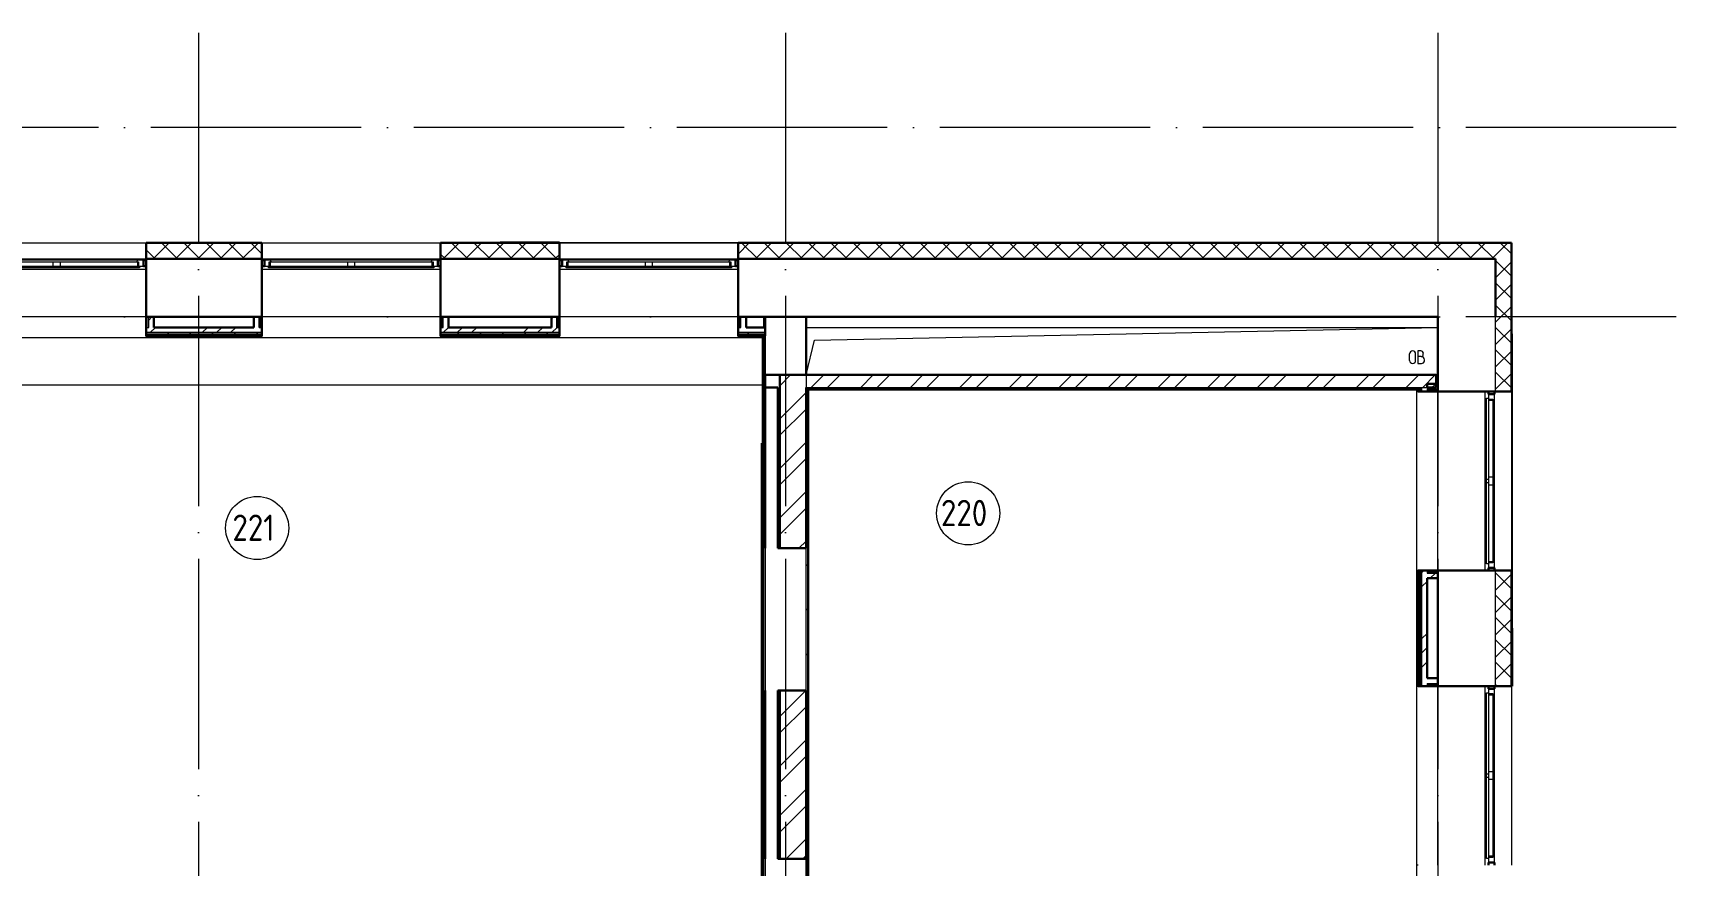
# Model space of a CAD drawing. Header units: millimetres. Extents: x -88595 to 880822, y -1054509 to -148035.
# Drawn here: x 319608 to 335231, y -273262 to -265352 of the extents above; entities that cross this region are included whole.
import ezdxf

# ---------------------------------------------------------------- set-up
doc = ezdxf.new("R2010")
doc.units = ezdxf.units.MM
doc.linetypes.add('ADSK_Линия сетки', pattern=[25, 20, -2.5, 0, -2.5])
for name, color, linetype, lineweight in [('_ Окна', 7, 'Continuous', 30), ('Марки помещений', 7, 'Continuous', 20), ('Оборудование', 7, 'Continuous', 18), ('Ограждение', 7, 'Continuous', 9), ('Окна', 7, 'Continuous', 9), ('Оси', 7, 'Continuous', 9), ('Перекрытие', 7, 'Continuous', 18), ('Стены внутренние', 7, 'Continuous', 18), ('Стены наружные', 7, 'Continuous', 18), ('Стены штриховка', 7, 'Continuous', 9)]:
    doc.layers.add(name, color=color, linetype=linetype, lineweight=lineweight)
doc.styles.add('GOST Common_2', font='GOST_Common.ttf', dxfattribs={"width": 0.9, "height": 350})

# ---------------------------------------------------------------- blocks, each defined once
blk = doc.blocks.new('2 этаж')
at = {"lineweight": 18}
for p, q in [((356293, 659657), (362298, 659657)), ((356374, 659534), (362298, 659657)), ((356293, 659207), (356374, 659534)), ((362030, 659342), (362030, 659405)), ((362088, 659342), (362088, 659405)), ((362138, 659434), (362108, 659434)), ((362108, 659434), (362108, 659314)), ((362141, 659380), (362108, 659380)), ((362108, 659314), (362144, 659314)), ((362161, 659400), (362161, 659410)), ((362171, 659340), (362171, 659350))]:
    blk.add_line(p, q, dxfattribs=at)
for centre, radius, start, end in [((362059, 659405), 28.7, 0, 180), ((362059, 659342), 28.7, 180, 0), ((362138, 659410), 23.3, 0, 90), ((362141, 659400), 20, 270, 0), ((362141, 659350), 30, 0, 90), ((362144, 659340), 26.7, 270, 0)]:
    blk.add_arc(centre, radius, start, end, dxfattribs=at)
at = {"layer": '_ Окна', "lineweight": 18}
for p, q in [((349933, 660297), (349929, 660280)), ((349993, 660297), (349933, 660297)), ((349935, 660280), (349947, 660280)), ((349947, 660280), (349947, 660239)), ((349955, 660239), (349993, 660239)), ((349993, 660239), (349993, 660297)), ((351202, 660297), (351143, 660297)), ((351143, 660297), (351143, 660239)), ((351143, 660239), (351181, 660239)), ((351189, 660239), (351189, 660280)), ((351189, 660280), (351201, 660280)), ((351207, 660280), (351202, 660297)), ((352733, 660297), (352729, 660280)), ((352793, 660297), (352733, 660297)), ((352735, 660280), (352747, 660280)), ((352747, 660280), (352747, 660239)), ((352755, 660239), (352793, 660239)), ((352793, 660239), (352793, 660297)), ((354032, 660297), (353973, 660297)), ((353973, 660297), (353973, 660239)), ((353973, 660239), (354011, 660239)), ((354019, 660239), (354019, 660280)), ((354019, 660280), (354031, 660280)), ((354037, 660280), (354032, 660297)), ((355563, 660297), (355559, 660280)), ((355623, 660297), (355563, 660297)), ((355565, 660280), (355577, 660280)), ((355577, 660280), (355577, 660239)), ((355585, 660239), (355623, 660239)), ((355623, 660239), (355623, 660297)), ((362838, 659022), (362780, 659022)), ((362780, 659022), (362780, 658984)), ((362780, 658976), (362821, 658976)), ((362821, 658976), (362821, 658964)), ((362838, 658962), (362838, 659022)), ((362821, 658958), (362838, 658962)), ((362821, 657418), (362780, 657418)), ((362780, 657410), (362780, 657372)), ((362838, 657431), (362821, 657436)), ((362821, 657430), (362821, 657418)), ((362838, 657372), (362838, 657431)), ((362780, 657372), (362838, 657372)), ((362838, 656222), (362780, 656222)), ((362780, 656222), (362780, 656184)), ((362780, 656176), (362821, 656176)), ((362821, 656176), (362821, 656164)), ((362821, 656158), (362838, 656162)), ((362838, 656162), (362838, 656222)), ((362821, 654618), (362780, 654618)), ((362780, 654610), (362780, 654572)), ((362838, 654631), (362821, 654636)), ((362821, 654630), (362821, 654618)), ((362838, 654572), (362838, 654631)), ((362780, 654572), (362838, 654572))]:
    blk.add_line(p, q, dxfattribs=at)
at = {"layer": '_ Окна'}
for p, q in [((350018, 660297), (349993, 660297)), ((349993, 660297), (349993, 660239)), ((349993, 660239), (350018, 660239)), ((351143, 660297), (351118, 660297)), ((351118, 660239), (351143, 660239)), ((351143, 660239), (351143, 660297)), ((352818, 660297), (352793, 660297)), ((352793, 660297), (352793, 660239)), ((352793, 660239), (352818, 660239)), ((353973, 660297), (353948, 660297)), ((353948, 660239), (353973, 660239)), ((353973, 660239), (353973, 660297)), ((355648, 660297), (355623, 660297)), ((355623, 660297), (355623, 660239)), ((355623, 660239), (355648, 660239)), ((362780, 659047), (362780, 659022)), ((362780, 659022), (362838, 659022)), ((362838, 659022), (362838, 659047)), ((362780, 657372), (362780, 657347)), ((362838, 657372), (362780, 657372)), ((362838, 657347), (362838, 657372)), ((362780, 656247), (362780, 656222)), ((362780, 656222), (362838, 656222)), ((362838, 656222), (362838, 656247)), ((362780, 654572), (362780, 654547)), ((362838, 654572), (362780, 654572)), ((362838, 654547), (362838, 654572))]:
    blk.add_line(p, q, dxfattribs=at)
at = {"layer": 'Марки помещений'}
for centre in [(357834, 657890), (351074, 657750)]:
    blk.add_circle(centre, 300, dxfattribs=at)
at = {"layer": 'Ограждение'}
for p, q in [((350018, 660207), (348318, 660207)), ((352818, 660207), (351118, 660207)), ((355648, 660207), (353948, 660207)), ((350018, 659757), (348318, 659757)), ((352818, 659757), (351118, 659757)), ((355648, 659757), (353948, 659757)), ((355888, 659757), (355888, 659657)), ((355883, 659557), (348277, 659557)), ((355883, 659557), (348277, 659557)), ((350018, 659557), (348318, 659557)), ((350018, 659572), (350018, 659557)), ((351118, 659557), (351118, 659572)), ((352818, 659557), (351118, 659557)), ((352818, 659572), (352818, 659557)), ((353948, 659557), (353948, 659572)), ((355648, 659557), (353948, 659557)), ((355648, 659572), (355648, 659557)), ((362283, 659132), (362298, 659132)), ((355883, 659107), (348278, 659107)), ((355878, 659107), (355878, 658557)), ((356313, 659067), (356318, 659062)), ((356318, 659062), (362098, 659062)), ((356318, 653357), (356318, 659062)), ((362098, 651372), (362098, 659067)), ((362098, 659047), (362113, 659047)), ((362098, 657347), (362098, 659047)), ((362298, 657347), (362298, 659047)), ((362748, 657347), (362748, 659047)), ((362113, 657347), (362098, 657347)), ((362098, 656247), (362113, 656247)), ((362098, 654547), (362098, 656247)), ((362298, 654547), (362298, 656247)), ((362748, 654547), (362748, 656247)), ((362113, 654547), (362098, 654547))]:
    blk.add_line(p, q, dxfattribs=at)
at = {"layer": 'Окна'}
for p, q in [((348381, 660239), (349153, 660239)), ((349153, 660222), (348381, 660222)), ((348401, 660280), (349133, 660280)), ((349933, 660297), (348402, 660297)), ((349133, 660280), (349203, 660280)), ((349133, 660280), (349133, 660239)), ((349153, 660239), (349183, 660239)), ((349153, 660239), (349153, 660222)), ((349183, 660222), (349153, 660222)), ((349183, 660239), (349955, 660239)), ((349183, 660222), (349183, 660239)), ((349955, 660222), (349183, 660222)), ((349203, 660280), (349935, 660280)), ((349203, 660239), (349203, 660280)), ((349935, 660280), (349935, 660239)), ((349955, 660239), (349955, 660222)), ((351181, 660239), (351953, 660239)), ((351181, 660222), (351181, 660239)), ((351953, 660222), (351181, 660222)), ((351201, 660280), (351933, 660280)), ((351201, 660239), (351201, 660280)), ((352733, 660297), (351202, 660297)), ((351933, 660280), (352003, 660280)), ((351933, 660280), (351933, 660239)), ((351953, 660239), (351983, 660239)), ((351953, 660239), (351953, 660222)), ((351983, 660222), (351953, 660222)), ((351983, 660239), (352755, 660239)), ((351983, 660222), (351983, 660239)), ((352755, 660222), (351983, 660222)), ((352003, 660280), (352735, 660280)), ((352003, 660239), (352003, 660280)), ((352735, 660280), (352735, 660239)), ((352755, 660239), (352755, 660222)), ((354011, 660239), (354783, 660239)), ((354011, 660222), (354011, 660239)), ((354783, 660222), (354011, 660222)), ((354031, 660280), (354763, 660280)), ((354031, 660239), (354031, 660280)), ((355563, 660297), (354032, 660297)), ((354763, 660280), (354833, 660280)), ((354763, 660280), (354763, 660239)), ((354783, 660239), (354813, 660239)), ((354783, 660239), (354783, 660222)), ((354813, 660222), (354783, 660222)), ((354813, 660239), (355585, 660239)), ((354813, 660222), (354813, 660239)), ((355585, 660222), (354813, 660222)), ((354833, 660280), (355565, 660280)), ((354833, 660239), (354833, 660280)), ((355565, 660280), (355565, 660239)), ((355585, 660239), (355585, 660222)), ((362763, 658984), (362780, 658984)), ((362763, 658212), (362763, 658984)), ((362780, 658984), (362780, 658212)), ((362780, 658964), (362821, 658964)), ((362821, 658964), (362821, 658232)), ((362838, 657431), (362838, 658962)), ((362763, 658182), (362763, 658212)), ((362780, 658212), (362763, 658212)), ((362821, 658232), (362780, 658232)), ((362780, 658212), (362780, 658182)), ((362821, 658232), (362821, 658162)), ((362763, 658182), (362780, 658182)), ((362763, 657410), (362763, 658182)), ((362780, 658182), (362780, 657410)), ((362780, 658162), (362821, 658162)), ((362821, 658162), (362821, 657430)), ((362780, 657410), (362763, 657410)), ((362821, 657430), (362780, 657430)), ((362763, 656184), (362780, 656184)), ((362763, 655412), (362763, 656184)), ((362780, 656184), (362780, 655412)), ((362780, 656164), (362821, 656164)), ((362821, 656164), (362821, 655432)), ((362838, 654631), (362838, 656162)), ((362763, 655382), (362763, 655412)), ((362780, 655412), (362763, 655412)), ((362763, 655382), (362780, 655382)), ((362763, 654610), (362763, 655382)), ((362821, 655432), (362780, 655432)), ((362780, 655412), (362780, 655382)), ((362780, 655382), (362780, 654610)), ((362821, 655432), (362821, 655362)), ((362780, 655362), (362821, 655362)), ((362821, 655362), (362821, 654630)), ((362780, 654610), (362763, 654610)), ((362821, 654630), (362780, 654630))]:
    blk.add_line(p, q, dxfattribs=at)
at = {"layer": 'Оси', "linetype": 'ADSK_Линия сетки', "ltscale": 100}
for p, q in [((350518, 662457), (350518, 631330)), ((356098, 662457), (356098, 631330)), ((362298, 662457), (362298, 631330)), ((364565, 661557), (287587, 661557)), ((364565, 659757), (287587, 659757))]:
    blk.add_line(p, q, dxfattribs=at)
at = {"layer": 'Перекрытие', "color": 49, "ltscale": 100, "true_color": 0x464646}
blk.add_line((356293, 659657), (362298, 659657), dxfattribs=at)
at = {"layer": 'Стены внутренние'}
for p, q in [((348318, 660459), (350018, 660459)), ((351118, 660459), (352818, 660459)), ((353948, 660459), (355648, 660459)), ((348318, 660307), (350018, 660307)), ((351118, 660307), (352818, 660307)), ((353948, 660307), (355648, 660307)), ((362848, 659047), (362848, 659757)), ((355903, 659577), (355903, 659207)), ((363000, 659047), (363000, 657347)), ((355903, 657557), (355903, 656207)), ((356293, 656207), (356293, 657557)), ((362848, 656247), (362848, 657347)), ((363000, 656247), (363000, 654547)), ((355903, 654607), (355903, 653347)), ((356293, 651847), (356293, 654607))]:
    blk.add_line(p, q, dxfattribs=at)
at = {"layer": 'Стены внутренние', "lineweight": 30}
for p, q in [((351118, 660459), (350018, 660459)), ((350018, 660459), (350018, 660307)), ((351118, 660307), (351118, 660459)), ((353948, 660459), (352818, 660459)), ((352818, 660459), (352818, 660307)), ((353948, 660307), (353948, 660459)), ((363000, 660459), (355648, 660459)), ((355648, 660459), (355648, 660307)), ((363000, 659047), (363000, 660459)), ((351118, 660307), (350018, 660307)), ((350018, 660307), (350018, 659757)), ((350018, 660307), (351118, 660307)), ((351118, 659757), (351118, 660307)), ((353948, 660307), (352818, 660307)), ((352818, 660307), (352818, 659757)), ((352818, 660307), (353948, 660307)), ((353948, 659757), (353948, 660307)), ((362848, 660307), (355648, 660307)), ((355648, 660307), (355648, 659757)), ((355648, 660307), (362848, 660307)), ((362848, 660307), (362848, 659757)), ((350093, 659757), (351043, 659757)), ((352893, 659757), (353873, 659757)), ((355723, 659757), (362298, 659757)), ((355903, 659757), (355903, 659657)), ((356293, 659207), (356293, 659757)), ((362298, 659757), (362298, 659122)), ((355903, 659582), (355903, 659582)), ((355903, 659207), (356043, 659207)), ((356023, 659087), (355903, 659087)), ((356023, 657557), (356023, 659087)), ((362298, 659047), (363000, 659047)), ((356293, 657557), (356023, 657557)), ((363000, 657347), (362298, 657347)), ((362298, 657272), (362298, 656322)), ((363000, 656247), (363000, 657347)), ((355903, 656207), (355903, 654607)), ((356023, 656207), (356293, 656207)), ((356023, 654607), (356023, 656207)), ((362298, 656247), (363000, 656247)), ((356293, 654607), (356023, 654607))]:
    blk.add_line(p, q, dxfattribs=at)
at = {"layer": 'Стены внутренние', "linetype": 'Continuous', "lineweight": 9}
for p, q in [((350020, 660454), (350022, 660457)), ((350106, 660307), (350020, 660393)), ((350085, 660307), (350235, 660457)), ((350318, 660307), (350168, 660457)), ((350297, 660307), (350447, 660457)), ((350530, 660307), (350380, 660457)), ((350509, 660307), (350659, 660457)), ((350742, 660307), (350592, 660457)), ((350721, 660307), (350871, 660457)), ((350954, 660307), (350804, 660457)), ((350933, 660307), (351083, 660457)), ((351118, 660356), (351017, 660457)), ((351047, 660459), (351046, 660457)), ((352842, 660307), (352992, 660457)), ((352924, 660459), (352923, 660457)), ((353076, 660307), (352926, 660457)), ((353007, 660457), (353006, 660459)), ((353054, 660307), (353204, 660457)), ((353288, 660307), (353138, 660457)), ((353266, 660307), (353416, 660457)), ((353500, 660307), (353350, 660457)), ((353479, 660307), (353629, 660457)), ((353712, 660307), (353562, 660457)), ((353594, 660457), (353593, 660459)), ((353691, 660307), (353841, 660457)), ((353924, 660307), (353774, 660457)), ((353946, 660421), (353948, 660421)), ((355648, 660354), (355750, 660457)), ((355833, 660307), (355683, 660457)), ((355740, 660459), (355739, 660457)), ((355812, 660307), (355962, 660457)), ((356046, 660307), (355896, 660457)), ((355975, 660459), (355973, 660457)), ((356024, 660307), (356174, 660457)), ((356258, 660307), (356108, 660457)), ((356236, 660307), (356386, 660457)), ((356470, 660307), (356320, 660457)), ((356410, 660457), (356408, 660459)), ((356448, 660307), (356598, 660457)), ((356682, 660307), (356532, 660457)), ((356661, 660307), (356811, 660457)), ((356894, 660307), (356744, 660457)), ((356873, 660307), (357023, 660457)), ((357106, 660307), (356956, 660457)), ((357085, 660307), (357235, 660457)), ((357318, 660307), (357168, 660457)), ((357297, 660307), (357447, 660457)), ((357382, 660459), (357381, 660457)), ((357531, 660307), (357381, 660457)), ((357465, 660457), (357464, 660459)), ((357509, 660307), (357659, 660457)), ((357743, 660307), (357593, 660457)), ((357721, 660307), (357871, 660457)), ((357955, 660307), (357805, 660457)), ((357933, 660307), (358083, 660457)), ((358167, 660307), (358017, 660457)), ((358146, 660307), (358296, 660457)), ((358379, 660307), (358229, 660457)), ((358287, 660457), (358286, 660459)), ((358358, 660307), (358508, 660457)), ((358591, 660307), (358441, 660457)), ((358570, 660307), (358720, 660457)), ((358803, 660307), (358653, 660457)), ((358782, 660307), (358932, 660457)), ((358790, 660459), (358789, 660457)), ((359015, 660307), (358865, 660457)), ((358873, 660457), (358872, 660459)), ((358994, 660307), (359144, 660457)), ((359228, 660307), (359078, 660457)), ((359206, 660307), (359356, 660457)), ((359440, 660307), (359290, 660457)), ((359418, 660307), (359568, 660457)), ((359652, 660307), (359502, 660457)), ((359630, 660307), (359780, 660457)), ((359864, 660307), (359714, 660457)), ((359843, 660307), (359993, 660457)), ((360076, 660307), (359926, 660457)), ((360055, 660307), (360205, 660457)), ((360288, 660307), (360138, 660457)), ((360198, 660459), (360197, 660457)), ((360267, 660307), (360417, 660457)), ((360500, 660307), (360350, 660457)), ((360479, 660307), (360629, 660457)), ((360713, 660307), (360563, 660457)), ((360691, 660307), (360841, 660457)), ((360925, 660307), (360775, 660457)), ((360903, 660307), (361053, 660457)), ((361137, 660307), (360987, 660457)), ((361115, 660307), (361265, 660457)), ((361349, 660307), (361199, 660457)), ((361328, 660307), (361478, 660457)), ((361561, 660307), (361411, 660457)), ((361540, 660307), (361690, 660457)), ((361773, 660307), (361623, 660457)), ((361689, 660457), (361688, 660459)), ((361752, 660307), (361902, 660457)), ((361985, 660307), (361835, 660457)), ((361964, 660307), (362114, 660457)), ((362197, 660307), (362047, 660457)), ((362176, 660307), (362326, 660457)), ((362410, 660307), (362260, 660457)), ((362388, 660307), (362538, 660457)), ((362622, 660307), (362472, 660457)), ((362600, 660307), (362750, 660457)), ((362834, 660307), (362684, 660457)), ((362745, 660457), (362744, 660459)), ((362848, 660342), (362962, 660457)), ((362895, 660457), (362895, 660457)), ((362998, 660355), (362896, 660457)), ((352864, 660307), (352818, 660353)), ((353903, 660307), (353948, 660351)), ((362812, 660307), (362848, 660342)), ((362998, 660143), (362848, 660293)), ((362848, 660129), (362998, 660279)), ((362998, 659931), (362848, 660081)), ((362848, 659917), (362998, 660067)), ((362998, 660218), (363000, 660218)), ((362998, 659719), (362848, 659869)), ((362848, 659705), (362998, 659855)), ((362998, 659811), (363000, 659811)), ((362998, 659506), (362848, 659656)), ((362848, 659493), (362998, 659643)), ((362998, 659294), (362848, 659444)), ((362848, 659281), (362998, 659431)), ((362998, 659405), (363000, 659405)), ((362998, 659082), (362848, 659232)), ((362848, 659069), (362998, 659219)), ((362998, 659100), (363000, 659100)), ((362998, 657173), (362848, 657323)), ((362848, 657160), (362998, 657310)), ((362977, 657347), (362976, 657345)), ((362998, 656961), (362848, 657111)), ((362848, 656947), (362998, 657097)), ((362998, 657170), (363000, 657170)), ((363000, 656967), (362998, 656971)), ((362998, 656749), (362848, 656899)), ((362848, 656735), (362998, 656885)), ((362998, 656865), (363000, 656865)), ((362998, 656537), (362848, 656687)), ((362848, 656523), (362998, 656673)), ((362998, 656324), (362848, 656474)), ((362848, 656311), (362998, 656461)), ((362998, 656459), (363000, 656459)), ((362863, 656247), (362848, 656262)), ((362946, 656247), (362945, 656249)), ((362997, 656249), (362998, 656249))]:
    blk.add_line(p, q, dxfattribs=at)
at = {"layer": 'Стены наружные'}
for p, q in [((350568, 660464), (351118, 660464)), ((350568, 660459), (350568, 660464)), ((351118, 660459), (351118, 660464)), ((352818, 660464), (353383, 660464)), ((352818, 660459), (352818, 660464)), ((353948, 660464), (356213, 660464)), ((355648, 660464), (355648, 660459)), ((356213, 660459), (356213, 660464)), ((355895, 659757), (355895, 659742)), ((355895, 659742), (355888, 659742)), ((363000, 659597), (363005, 659597)), ((363005, 659597), (363005, 656797)), ((362298, 659207), (362283, 659207)), ((363005, 659047), (363000, 659047)), ((363000, 657347), (363005, 657347)), ((363005, 656798), (363000, 656798)), ((356293, 654607), (356293, 653347))]:
    blk.add_line(p, q, dxfattribs=at)
at = {"layer": 'Стены наружные', "lineweight": 30}
for p, q in [((353948, 660464), (353383, 660464)), ((353383, 660464), (353383, 660459)), ((353948, 660459), (353948, 660464)), ((350018, 659757), (350018, 659582)), ((350093, 659757), (350018, 659757)), ((350093, 659657), (350093, 659757)), ((351043, 659757), (351043, 659657)), ((351118, 659757), (351043, 659757)), ((351118, 659582), (351118, 659757)), ((352818, 659757), (352818, 659582)), ((352893, 659757), (352818, 659757)), ((352893, 659657), (352893, 659757)), ((353873, 659757), (353873, 659657)), ((353948, 659757), (353873, 659757)), ((353948, 659582), (353948, 659757)), ((355648, 659757), (355648, 659582)), ((355723, 659757), (355648, 659757)), ((355723, 659657), (355723, 659757)), ((351043, 659657), (350093, 659657)), ((353873, 659657), (352893, 659657)), ((355903, 659657), (355723, 659657)), ((355903, 659582), (355903, 659657)), ((350018, 659582), (350018, 659572)), ((350018, 659572), (351118, 659572)), ((351118, 659572), (351118, 659582)), ((352818, 659582), (352818, 659572)), ((352818, 659572), (353948, 659572)), ((353948, 659572), (353948, 659582)), ((355648, 659582), (355648, 659572)), ((355648, 659572), (355883, 659572)), ((355883, 659572), (355883, 658557)), ((355888, 659577), (355888, 658557)), ((355903, 659577), (355903, 659582)), ((355903, 657557), (355903, 659207)), ((356043, 659207), (356043, 657557)), ((362283, 659207), (356043, 659207)), ((362283, 659087), (362283, 659207)), ((356293, 657557), (356293, 659087)), ((362118, 659072), (356308, 659072)), ((356313, 653347), (356313, 659067)), ((356313, 659067), (362113, 659067)), ((362113, 659087), (362113, 659072)), ((362113, 659067), (362113, 659047)), ((362113, 659047), (362298, 659047)), ((362298, 659122), (362198, 659122)), ((362198, 659122), (362198, 659087)), ((362198, 659087), (362283, 659087)), ((362298, 659047), (362298, 659122)), ((355873, 658557), (355873, 653557)), ((355883, 658557), (355873, 658557)), ((362298, 657347), (362113, 657347)), ((362113, 657347), (362113, 656247)), ((362198, 656322), (362198, 657272)), ((362198, 657272), (362298, 657272)), ((362298, 657272), (362298, 657347)), ((363005, 656797), (363000, 656797)), ((363005, 656247), (363005, 656797)), ((362298, 656322), (362198, 656322)), ((362298, 656247), (362298, 656322)), ((356043, 656207), (356043, 654607)), ((356293, 654607), (356293, 656207)), ((362113, 656247), (362298, 656247)), ((363000, 656247), (363005, 656247))]:
    blk.add_line(p, q, dxfattribs=at)
at = {"layer": 'Стены наружные', "linetype": 'Continuous', "lineweight": 9}
for p, q in [((353593, 660459), (353590, 660464)), ((350043, 659726), (350073, 659757)), ((353873, 659739), (353890, 659757)), ((350018, 659603), (350021, 659607)), ((350058, 659607), (350108, 659657)), ((350221, 659594), (350233, 659607)), ((350433, 659594), (350445, 659607)), ((350552, 659607), (350602, 659657)), ((350645, 659594), (350657, 659607)), ((350687, 659607), (350737, 659657)), ((350822, 659607), (350872, 659657)), ((350857, 659594), (350869, 659607)), ((351069, 659594), (351082, 659607)), ((352829, 659657), (352830, 659658)), ((352830, 659658), (352843, 659670)), ((352842, 659607), (352892, 659657)), ((352892, 659657), (352893, 659657)), ((352977, 659607), (353027, 659657)), ((352978, 659594), (352991, 659607)), ((353112, 659607), (353162, 659657)), ((353190, 659594), (353203, 659607)), ((353403, 659594), (353415, 659607)), ((353605, 659607), (353655, 659657)), ((353615, 659594), (353627, 659607)), ((353740, 659607), (353790, 659657)), ((353827, 659594), (353839, 659607)), ((353875, 659607), (353925, 659657)), ((353923, 659690), (353935, 659702)), ((353935, 659702), (353948, 659715)), ((355648, 659718), (355660, 659730)), ((355660, 659730), (355673, 659743)), ((355736, 659594), (355748, 659607)), ((355895, 659607), (355903, 659614)), ((350057, 659572), (350062, 659577)), ((350127, 659572), (350132, 659577)), ((350198, 659572), (350203, 659577)), ((350208, 659582), (350221, 659594)), ((350269, 659572), (350274, 659577)), ((350339, 659572), (350344, 659577)), ((350410, 659572), (350415, 659577)), ((350415, 659577), (350420, 659582)), ((350420, 659582), (350433, 659594)), ((350481, 659572), (350486, 659577)), ((350552, 659572), (350557, 659577)), ((350622, 659572), (350627, 659577)), ((350632, 659582), (350645, 659594)), ((350693, 659572), (350698, 659577)), ((350764, 659572), (350769, 659577)), ((350834, 659572), (350839, 659577)), ((350839, 659577), (350844, 659582)), ((350844, 659582), (350857, 659594)), ((350905, 659572), (350910, 659577)), ((350976, 659572), (350981, 659577)), ((351047, 659572), (351052, 659577)), ((351057, 659582), (351069, 659594)), ((351117, 659572), (351118, 659572)), ((352818, 659575), (352819, 659577)), ((352885, 659572), (352890, 659577)), ((352956, 659572), (352961, 659577)), ((352961, 659577), (352966, 659582)), ((352966, 659582), (352978, 659594)), ((353026, 659572), (353031, 659577)), ((353097, 659572), (353102, 659577)), ((353168, 659572), (353173, 659577)), ((353178, 659582), (353190, 659594)), ((353239, 659572), (353244, 659577)), ((353309, 659572), (353314, 659577)), ((353380, 659572), (353385, 659577)), ((353385, 659577), (353390, 659582)), ((353390, 659582), (353403, 659594)), ((353451, 659572), (353456, 659577)), ((353521, 659572), (353526, 659577)), ((353592, 659572), (353597, 659577)), ((353602, 659582), (353615, 659594)), ((353663, 659572), (353668, 659577)), ((353734, 659572), (353739, 659577)), ((353804, 659572), (353809, 659577)), ((353809, 659577), (353814, 659582)), ((353814, 659582), (353827, 659594)), ((353875, 659572), (353880, 659577)), ((353946, 659572), (353948, 659573)), ((355648, 659576), (355648, 659577)), ((355713, 659572), (355718, 659577)), ((355723, 659582), (355736, 659594)), ((355784, 659572), (355789, 659577)), ((355855, 659572), (355860, 659577)), ((355883, 659528), (355888, 659533)), ((355883, 659458), (355888, 659463)), ((355883, 659387), (355888, 659392)), ((355883, 659316), (355888, 659321)), ((355883, 659246), (355888, 659251)), ((355883, 659175), (355888, 659180)), ((356043, 659103), (356146, 659207)), ((356341, 659087), (356461, 659207)), ((356498, 659087), (356618, 659207)), ((356812, 659087), (356932, 659207)), ((356969, 659087), (357089, 659207)), ((357284, 659087), (357404, 659207)), ((357441, 659087), (357561, 659207)), ((357755, 659087), (357875, 659207)), ((357912, 659087), (358032, 659207)), ((358226, 659087), (358346, 659207)), ((358384, 659087), (358504, 659207)), ((358698, 659087), (358818, 659207)), ((358855, 659087), (358975, 659207)), ((359169, 659087), (359289, 659207)), ((359327, 659087), (359447, 659207)), ((359641, 659087), (359761, 659207)), ((359798, 659087), (359918, 659207)), ((360112, 659087), (360232, 659207)), ((360269, 659087), (360389, 659207)), ((360584, 659087), (360704, 659207)), ((360741, 659087), (360861, 659207)), ((361055, 659087), (361175, 659207)), ((361212, 659087), (361332, 659207)), ((361527, 659087), (361647, 659207)), ((361684, 659087), (361804, 659207)), ((361998, 659087), (362118, 659207)), ((362155, 659087), (362275, 659207)), ((355883, 659104), (355888, 659109)), ((355883, 659033), (355888, 659038)), ((356043, 658788), (356293, 659038)), ((356308, 659034), (356313, 659039)), ((356340, 659067), (356345, 659072)), ((356411, 659067), (356416, 659072)), ((356481, 659067), (356486, 659072)), ((356552, 659067), (356557, 659072)), ((356623, 659067), (356628, 659072)), ((356693, 659067), (356698, 659072)), ((356764, 659067), (356769, 659072)), ((356833, 659072), (356833, 659087)), ((356835, 659067), (356840, 659072)), ((356906, 659067), (356911, 659072)), ((356976, 659067), (356981, 659072)), ((357047, 659067), (357052, 659072)), ((357118, 659067), (357123, 659072)), ((357188, 659067), (357193, 659072)), ((357259, 659067), (357264, 659072)), ((357330, 659067), (357335, 659072)), ((357401, 659067), (357406, 659072)), ((357433, 659072), (357433, 659087)), ((357471, 659067), (357476, 659072)), ((357542, 659067), (357547, 659072)), ((357613, 659067), (357618, 659072)), ((357683, 659067), (357688, 659072)), ((357754, 659067), (357759, 659072)), ((357825, 659067), (357830, 659072)), ((357895, 659067), (357900, 659072)), ((357966, 659067), (357971, 659072)), ((358033, 659072), (358033, 659087)), ((358037, 659067), (358042, 659072)), ((358108, 659067), (358113, 659072)), ((358178, 659067), (358183, 659072)), ((358249, 659067), (358254, 659072)), ((358320, 659067), (358325, 659072)), ((358390, 659067), (358395, 659072)), ((358461, 659067), (358466, 659072)), ((358532, 659067), (358537, 659072)), ((358603, 659067), (358608, 659072)), ((358633, 659072), (358633, 659087)), ((358673, 659067), (358678, 659072)), ((358744, 659067), (358749, 659072)), ((358815, 659067), (358820, 659072)), ((358885, 659067), (358890, 659072)), ((358956, 659067), (358961, 659072)), ((359027, 659067), (359032, 659072)), ((359098, 659067), (359103, 659072)), ((359168, 659067), (359173, 659072)), ((359233, 659072), (359233, 659087)), ((359239, 659067), (359244, 659072)), ((359310, 659067), (359315, 659072)), ((359380, 659067), (359385, 659072)), ((359451, 659067), (359456, 659072)), ((359522, 659067), (359527, 659072)), ((359593, 659067), (359598, 659072)), ((359663, 659067), (359668, 659072)), ((359734, 659067), (359739, 659072)), ((359805, 659067), (359810, 659072)), ((359833, 659072), (359833, 659087)), ((359875, 659067), (359880, 659072)), ((359946, 659067), (359951, 659072)), ((360017, 659067), (360022, 659072)), ((360088, 659067), (360093, 659072)), ((360158, 659067), (360163, 659072)), ((360229, 659067), (360234, 659072)), ((360300, 659067), (360305, 659072)), ((360370, 659067), (360375, 659072)), ((360433, 659072), (360433, 659087)), ((360441, 659067), (360446, 659072)), ((360512, 659067), (360517, 659072)), ((360582, 659067), (360587, 659072)), ((360653, 659067), (360658, 659072)), ((360724, 659067), (360729, 659072)), ((360795, 659067), (360800, 659072)), ((360865, 659067), (360870, 659072)), ((360936, 659067), (360941, 659072)), ((361007, 659067), (361012, 659072)), ((361033, 659072), (361033, 659087)), ((361077, 659067), (361082, 659072)), ((361148, 659067), (361153, 659072)), ((361219, 659067), (361224, 659072)), ((361290, 659067), (361295, 659072)), ((361360, 659067), (361365, 659072)), ((361431, 659067), (361436, 659072)), ((361502, 659067), (361507, 659072)), ((361572, 659067), (361577, 659072)), ((361633, 659072), (361633, 659087)), ((361643, 659067), (361648, 659072)), ((361714, 659067), (361719, 659072)), ((361785, 659067), (361790, 659072)), ((361855, 659067), (361860, 659072)), ((361926, 659067), (361931, 659072)), ((361997, 659067), (362002, 659072)), ((362067, 659067), (362072, 659072)), ((362198, 659055), (362201, 659059)), ((362201, 659059), (362214, 659072)), ((362230, 659072), (362280, 659122)), ((355883, 658963), (355888, 658968)), ((355883, 658892), (355888, 658897)), ((355883, 658821), (355888, 658826)), ((356043, 658631), (356293, 658881)), ((356308, 658963), (356313, 658968)), ((356308, 658893), (356313, 658898)), ((356308, 658822), (356313, 658827)), ((355883, 658751), (355888, 658756)), ((355883, 658680), (355888, 658685)), ((356293, 658666), (356308, 658681)), ((356308, 658751), (356313, 658756)), ((356308, 658681), (356313, 658686)), ((355883, 658609), (355888, 658614)), ((356043, 658317), (356293, 658567)), ((356308, 658610), (356313, 658615)), ((356308, 658539), (356313, 658544)), ((356043, 658160), (356293, 658410)), ((356308, 658468), (356313, 658473)), ((356308, 658398), (356313, 658403)), ((356293, 658241), (356308, 658256)), ((356308, 658327), (356313, 658332)), ((356308, 658256), (356313, 658261)), ((356308, 658186), (356313, 658191)), ((356043, 657846), (356293, 658096)), ((356308, 658115), (356313, 658120)), ((356308, 658044), (356313, 658049)), ((356043, 657688), (356293, 657938)), ((356308, 657973), (356313, 657978)), ((356308, 657903), (356313, 657908)), ((356293, 657817), (356308, 657832)), ((356308, 657832), (356313, 657837)), ((356308, 657761), (356313, 657766)), ((356225, 657557), (356293, 657624)), ((356308, 657691), (356313, 657696)), ((356308, 657620), (356313, 657625)), ((356293, 657393), (356308, 657408)), ((356308, 657549), (356313, 657554)), ((356308, 657479), (356313, 657484)), ((356308, 657408), (356313, 657413)), ((356308, 657337), (356313, 657342)), ((356308, 657266), (356313, 657271)), ((362113, 657344), (362115, 657347)), ((362113, 657273), (362118, 657278)), ((362118, 657278), (362123, 657283)), ((362123, 657283), (362135, 657296)), ((362135, 657296), (362148, 657308)), ((362148, 657328), (362166, 657347)), ((362226, 657272), (362276, 657322)), ((356308, 657196), (356313, 657201)), ((356308, 657125), (356313, 657130)), ((362113, 657202), (362118, 657207)), ((362113, 657132), (362118, 657137)), ((362135, 657083), (362148, 657096)), ((362148, 657193), (362198, 657243)), ((356293, 656969), (356308, 656984)), ((356308, 657054), (356313, 657059)), ((356308, 656984), (356313, 656989)), ((362113, 657061), (362118, 657066)), ((362113, 656990), (362118, 656995)), ((362123, 657071), (362135, 657083)), ((356308, 656913), (356313, 656918)), ((356308, 656842), (356313, 656847)), ((362113, 656920), (362118, 656925)), ((362113, 656849), (362118, 656854)), ((362113, 656778), (362118, 656783)), ((362118, 656854), (362123, 656859)), ((362123, 656859), (362135, 656871)), ((362135, 656871), (362148, 656884)), ((356308, 656771), (356313, 656776)), ((356308, 656701), (356313, 656706)), ((356308, 656630), (356313, 656635)), ((362113, 656707), (362118, 656712)), ((362113, 656637), (362118, 656642)), ((362123, 656647), (362135, 656659)), ((362135, 656659), (362148, 656672)), ((362148, 656699), (362198, 656749)), ((363005, 656755), (363001, 656761)), ((356293, 656544), (356308, 656559)), ((356308, 656559), (356313, 656564)), ((356308, 656489), (356313, 656494)), ((362113, 656566), (362118, 656571)), ((362113, 656495), (362118, 656500)), ((362148, 656564), (362198, 656614)), ((362148, 656429), (362198, 656479)), ((356308, 656418), (356313, 656423)), ((356308, 656347), (356313, 656352)), ((362113, 656425), (362118, 656430)), ((362113, 656354), (362118, 656359)), ((362118, 656430), (362123, 656435)), ((362123, 656435), (362135, 656447)), ((362135, 656447), (362148, 656460)), ((363000, 656459), (363005, 656459)), ((356043, 655960), (356289, 656207)), ((356308, 656276), (356313, 656281)), ((356308, 656206), (356313, 656211)), ((362113, 656283), (362118, 656288)), ((362147, 656247), (362148, 656247)), ((356043, 655802), (356293, 656052)), ((356293, 656120), (356308, 656135)), ((356308, 656135), (356313, 656140)), ((356308, 656064), (356313, 656069)), ((356308, 655994), (356313, 655999)), ((356308, 655923), (356313, 655928)), ((356308, 655852), (356313, 655857)), ((356043, 655488), (356293, 655738)), ((356293, 655696), (356308, 655711)), ((356308, 655781), (356313, 655786)), ((356308, 655711), (356313, 655716)), ((356043, 655331), (356293, 655581)), ((356308, 655640), (356313, 655645)), ((356308, 655569), (356313, 655574)), ((356308, 655499), (356313, 655504)), ((356308, 655428), (356313, 655433)), ((356043, 655017), (356293, 655267)), ((356293, 655271), (356308, 655286)), ((356308, 655357), (356313, 655362)), ((356308, 655286), (356313, 655291)), ((356308, 655216), (356313, 655221)), ((356043, 654860), (356293, 655110)), ((356308, 655145), (356313, 655150)), ((356308, 655074), (356313, 655079)), ((356308, 655004), (356313, 655009)), ((356308, 654933), (356313, 654938)), ((356104, 654607), (356293, 654795)), ((356293, 654847), (356308, 654862)), ((356308, 654862), (356313, 654867)), ((356308, 654792), (356313, 654797)), ((356261, 654607), (356293, 654638)), ((356308, 654721), (356313, 654726)), ((356308, 654650), (356313, 654655)), ((356308, 654579), (356313, 654584))]:
    blk.add_line(p, q, dxfattribs=at)
at = {"layer": 'Стены штриховка'}
for p, q in [((350018, 660383), (350020, 660383)), ((351116, 660457), (350020, 660457)), ((350020, 660457), (350020, 660383)), ((351116, 660383), (351116, 660457)), ((351116, 660383), (351118, 660383)), ((352818, 660383), (352820, 660383)), ((353946, 660457), (352820, 660457)), ((352820, 660457), (352820, 660383)), ((353946, 660383), (353946, 660457)), ((353946, 660383), (353948, 660383)), ((355648, 660383), (355650, 660383)), ((363000, 660457), (355650, 660457)), ((355650, 660457), (355650, 660383)), ((362998, 659049), (362998, 660459)), ((350030, 659657), (350030, 659757)), ((350043, 659657), (350043, 659757)), ((351093, 659657), (351093, 659757)), ((351105, 659657), (351105, 659757)), ((352830, 659657), (352830, 659757)), ((352843, 659657), (352843, 659757)), ((353923, 659657), (353923, 659757)), ((353935, 659657), (353935, 659757)), ((355660, 659657), (355660, 659757)), ((355673, 659657), (355673, 659757)), ((350018, 659657), (350043, 659657)), ((351118, 659607), (350018, 659607)), ((351093, 659657), (351118, 659657)), ((352818, 659657), (352843, 659657)), ((353948, 659607), (352818, 659607)), ((353923, 659657), (353948, 659657)), ((355648, 659657), (355673, 659657)), ((355903, 659607), (355648, 659607)), ((351118, 659594), (350018, 659594)), ((351118, 659582), (350018, 659582)), ((350018, 659582), (351118, 659582)), ((350018, 659577), (351118, 659577)), ((353948, 659594), (352818, 659594)), ((353948, 659582), (352818, 659582)), ((352818, 659582), (353948, 659582)), ((352818, 659577), (353948, 659577)), ((355903, 659594), (355648, 659594)), ((355903, 659582), (355648, 659582)), ((355648, 659582), (355903, 659582)), ((355903, 659577), (355648, 659577)), ((356293, 659207), (356293, 659087)), ((356293, 659087), (362198, 659087)), ((356308, 659072), (356293, 659072)), ((356308, 653347), (356308, 659072)), ((362118, 659047), (362118, 659087)), ((362123, 659047), (362123, 659087)), ((362135, 659047), (362135, 659087)), ((362148, 659047), (362148, 659087)), ((362198, 659072), (362298, 659072)), ((362198, 659072), (362198, 659047)), ((362198, 659059), (362298, 659059)), ((362924, 659049), (362924, 659047)), ((362924, 659049), (362998, 659049)), ((355888, 658557), (355883, 658557)), ((355888, 658557), (355888, 653347)), ((362118, 657347), (362118, 656247)), ((362123, 656247), (362123, 657347)), ((362135, 656247), (362135, 657347)), ((362148, 656247), (362148, 657347)), ((362198, 657347), (362198, 657322)), ((362198, 657334), (362298, 657334)), ((362198, 657322), (362298, 657322)), ((362924, 657347), (362924, 657345)), ((362998, 657345), (362924, 657345)), ((362998, 656249), (362998, 657345)), ((362198, 656272), (362298, 656272)), ((362198, 656272), (362198, 656247)), ((362198, 656259), (362298, 656259)), ((362924, 656249), (362924, 656247)), ((362924, 656249), (362998, 656249))]:
    blk.add_line(p, q, dxfattribs=at)
at = {"layer": 'Марки помещений', "style": 'GOST Common_2', "width": 0.9}
for s, p in [('221', (350839, 657628)), ('220', (357575, 657768))]:
    blk.add_text(s, height=250, dxfattribs=at).set_placement(p)

msp = doc.modelspace()

# ---------------------------------------------------------------- block references
at = {"layer": 'Оборудование', "color": 5, "true_color": 0x0000ff}
msp.add_blockref('2 этаж', (-29334, -927808), dxfattribs=at)

doc.saveas('drawing.dxf')
